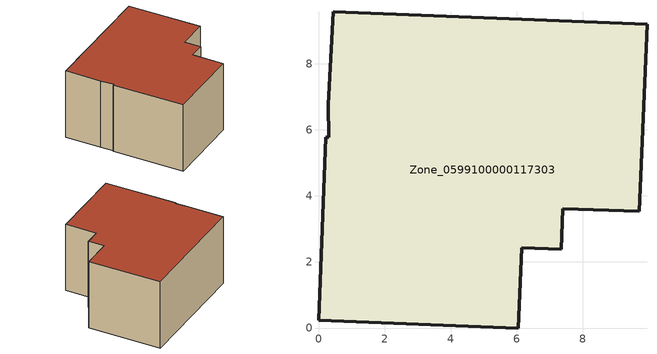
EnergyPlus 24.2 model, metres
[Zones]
Zone_0599100000117303
 floor ground (C_G): 0.22,5.78 0.31,5.77 0.29,6.75 0.44,9.57 9.94,9.19 9.71,3.53 7.39,3.62 7.34,2.39 6.14,2.44 6.04,0 0,0.24 z0
 wall outside (C_F): 0,0.24 6.04,0 6.14,2.44 7.34,2.39 7.39,3.62 9.71,3.53 9.94,9.19 0.44,9.57 0.29,6.75 0.31,5.77 0.22,5.78 0,0.24 z0:5.49
 roof outside (C_R): 0.31,5.77 0.22,5.78 0,0.24 6.04,0 6.14,2.44 7.34,2.39 7.39,3.62 9.71,3.53 9.94,9.19 0.44,9.57 0.29,6.75 z5.49
[BUILDING]
Pand.0599100000117303: North Axis=0; Terrain=City; Loads Convergence Tolerance Value=0.04; Temperature Convergence Tolerance Value=0.4; Solar Distribution=FullExterior; Maximum Number of Warmup Days=25; Minimum Number of Warmup Days=1
[Site:Location]
Rotterdam.The.Hague.AP_ZH_NLD Design_Conditions: Latitude=51.96; Longitude=4.45; Time Zone=1; Elevation=-4.5
[SITE:GROUNDTEMPERATURE:BUILDINGSURFACE]
18, 18, 18, 18, 18, 18, 18, 18, 18, 18, 18, 18
[MATERIAL] Thermal Absorptance=0.9; Solar Absorptance=0.7; Visible Absorptance=0.7
Name | Roughness | Thickness | Conductivity | Density | Specific Heat
G.D.1965 | MediumSmooth | 0.15 | 1 | 540 | 1210
F.D.1965 | Rough | 0.3 | 0.857143 | 1920 | 840
R.D.1965 | MediumRough | 0.2 | 0.08 | 1500 | 1000
[CONSTRUCTION]
C_G: G.D.1965
C_F: F.D.1965
C_R: R.D.1965
[ZONE]
Zone_0599100000117303: Type=1; Multiplier=1; Ceiling Height=Autocalculate; Volume=Autocalculate; Floor Area=autocalculate; Part of Total Floor Area=Yes
[ZONEINFILTRATION:DESIGNFLOWRATE]
Infil_Zone_0599100000117303: Zone or ZoneList or Space or SpaceList=Zone_0599100000117303; Schedule=AlwaysOn; Design Flow Rate Calculation Method=Flow/Area; Flow Rate per Floor Area=0.0042; Constant Term Coefficient=1; Temperature Term Coefficient=0; Velocity Term Coefficient=0; Velocity Squared Term Coefficient=0
[HVACTEMPLATE:ZONE:IDEALLOADSAIRSYSTEM]
Zone_0599100000117303: Maximum Heating Supply Air Temperature=50; Minimum Cooling Supply Air Temperature=13; Maximum Heating Supply Air Humidity Ratio=0.0156; Minimum Cooling Supply Air Humidity Ratio=0.0077; Heating Limit=NoLimit; Cooling Limit=NoLimit; Dehumidification Control Type=ConstantSensibleHeatRatio; Cooling Sensible Heat Ratio=0.7; Dehumidification Setpoint=60; Humidification Control Type=None; Humidification Setpoint=30; Outdoor Air Method=None; Outdoor Air Flow Rate per Person=0.00944; Outdoor Air Flow Rate per Zone Floor Area=0; Outdoor Air Flow Rate per Zone=0; Demand Controlled Ventilation Type=None; Outdoor Air Economizer Type=NoEconomizer; Heat Recovery Type=None; Sensible Heat Recovery Effectiveness=0.7; Latent Heat Recovery Effectiveness=0.65
[ZONECONTROL:THERMOSTAT]
ThermostatControl_Zone_0599100000117303: Zone or ZoneList=Zone_0599100000117303; Control Type Schedule=DualSetpointControlType; Control 1=Thermostat_Zone_0599100000117303; Temperature Difference Between Cutout And Setpoint=0
[THERMOSTATSETPOINT:DUALSETPOINT]
Thermostat_Zone_0599100000117303: Heating Setpoint Temperature Schedule=HeatingSetpoint_Zone_0599100000117303; Cooling Setpoint Temperature Schedule=CoolingSetpoint_Zone_0599100000117303
[SCHEDULE:COMPACT]
HeatingSetpoint_Zone_0599100000117303: Through: 12/31, For: AllDays, Until: 24:00, 21
CoolingSetpoint_Zone_0599100000117303: Through: 12/31, For: AllDays, Until: 24:00, 24
DualSetpointControlType: Through: 12/31, For: AllDays, Until: 24:00, 4
AlwaysOn: Through: 12/31, For: AllDays, Until: 24:00, 1
